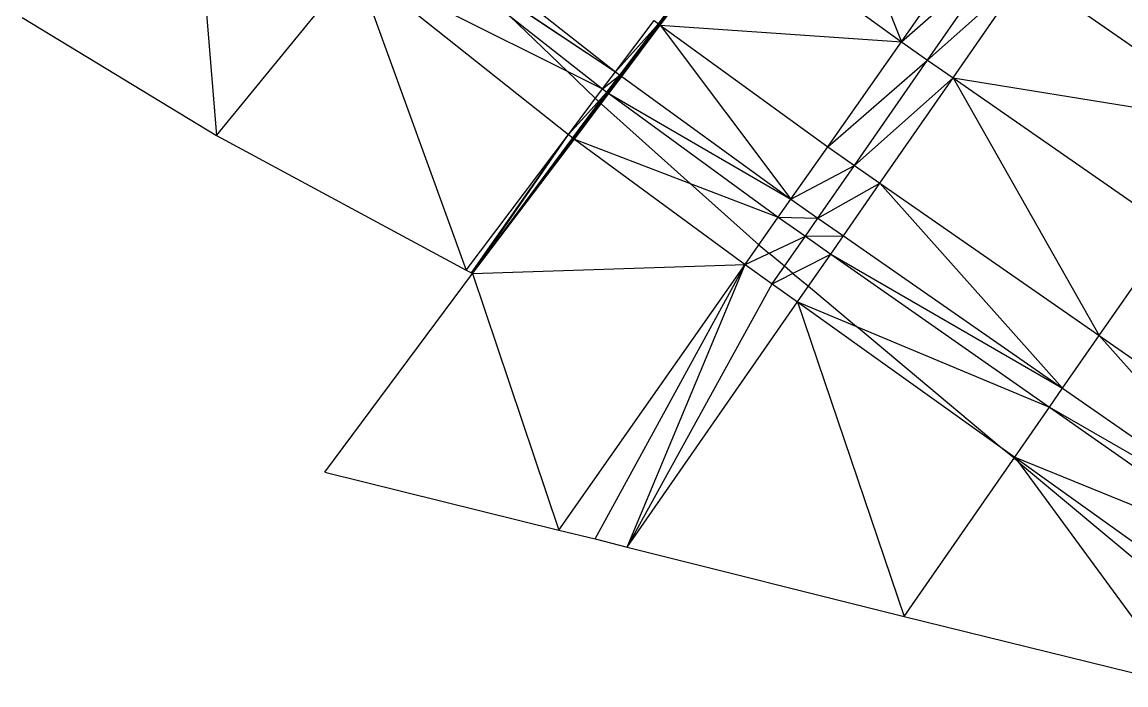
# Model space of a CAD drawing. Extents: x 2195426 to 2196998, y 328445 to 330532.
# Drawn here: x 2195639.7 to 2195743.1, y 329524.4 to 329586.5 of the extents above; entities that cross this region are included whole.
import ezdxf

# ---------------------------------------------------------------- set-up
doc = ezdxf.new("R2010")
doc.units = 0
for name, color, linetype in [('LS-CUTFILL', 5, 'CONTINUOUS'), ('LS-TIN-BOTTOM', 1, 'CONTINUOUS'), ('LS-TIN-TOP', 3, 'CONTINUOUS')]:
    doc.layers.add(name, color=color, linetype=linetype)

msp = doc.modelspace()

# ---------------------------------------------------------------- linework, layer by layer
at = {"layer": 'LS-CUTFILL'}
for p, q in [((2195685.395287, 329587.025438), (2195690.752783, 329581.856602)), ((2195699.216372, 329586.024225), (2195699.005071, 329585.898613)), ((2195699.427683, 329586.203603), (2195699.216373, 329586.024227)), ((2195699.46026, 329586.179145), (2195699.427683, 329586.203603)), ((2195699.460253, 329586.179136), (2195699.458186, 329586.176383)), ((2195699.46026, 329586.179145), (2195699.460253, 329586.179136)), ((2195690.752783, 329581.856602), (2195690.752801, 329581.856585)), ((2195693.394572, 329579.314388), (2195690.752801, 329581.856585)), ((2195695.212358, 329580.863816), (2195695.775416, 329581.441948)), ((2195695.775875, 329581.442499), (2195695.775884, 329581.442512)), ((2195695.7759, 329581.4425), (2195695.775875, 329581.442499)), ((2195694.479158, 329579.887748), (2195695.212358, 329580.863816)), ((2195693.39459, 329579.314369), (2195693.394572, 329579.314388)), ((2195693.696237, 329579.035309), (2195693.39459, 329579.314369)), ((2195693.780466, 329578.957541), (2195694.4792, 329579.8877)), ((2195691.704695, 329576.194264), (2195693.780466, 329578.957541)), ((2195693.916091, 329578.831953), (2195692.88056, 329577.507301)), ((2195693.696237, 329579.035309), (2195693.696267, 329579.035281)), ((2195693.696267, 329579.035281), (2195693.780431, 329578.957573)), ((2195693.840039, 329578.902747), (2195693.840029, 329578.902757)), ((2195693.916091, 329578.831953), (2195693.9332, 329578.816216)), ((2195693.933217, 329578.816199), (2195693.9332, 329578.816216)), ((2195702.260211, 329571.3634), (2195693.933217, 329578.816199)), ((2195690.863931, 329575.951345), (2195690.864596, 329575.952294)), ((2195691.445116, 329575.501716), (2195691.362164, 329575.564693)), ((2195691.445118, 329575.501713), (2195691.445116, 329575.501716)), ((2195702.260265, 329571.363352), (2195702.260211, 329571.3634)), ((2195702.260265, 329571.363352), (2195708.703005, 329565.610484)), ((2195708.703005, 329565.610484), (2195708.703017, 329565.610474)), ((2195708.703017, 329565.610474), (2195709.646286, 329564.822099)), ((2195711.09938, 329563.609721), (2195709.64629, 329564.822095)), ((2195681.879319, 329562.936356), (2195681.879327, 329562.936397)), ((2195711.099381, 329563.60972), (2195711.09938, 329563.609721)), ((2195711.889295, 329562.949226), (2195711.099381, 329563.60972)), ((2195711.889325, 329562.949201), (2195711.889295, 329562.949226)), ((2195711.889325, 329562.949201), (2195713.331698, 329561.743202)), ((2195713.33174, 329561.743167), (2195713.331698, 329561.743202)), ((2195713.33174, 329561.743167), (2195717.850653, 329557.963554)), ((2195717.850653, 329557.963554), (2195717.850734, 329557.963486)), ((2195731.206941, 329546.792865), (2195717.850734, 329557.963486)), ((2195731.207097, 329546.792735), (2195731.206941, 329546.792865)), ((2195732.586049, 329545.641202), (2195731.207097, 329546.792735)), ((2195732.586053, 329545.641199), (2195732.998646, 329545.296639)), ((2195732.998646, 329545.296639), (2195732.998689, 329545.296603)), ((2195732.998689, 329545.296603), (2195751.850202, 329529.55343))]:
    msp.add_line(p, q, dxfattribs=at)
at = {"layer": 'LS-TIN-BOTTOM'}
for p, q in [((2195713.8683, 329605.3731, 1190.7175), (2195722.0439, 329584.6076, 1191.5056)), ((2195655.5098, 329604.9547, 1189.0614), (2195657.9292, 329575.8388, 1177.1088)), ((2195675.513, 329597.329, 1190.8738), (2195695.2778, 329581.8169, 1191.3839)), ((2195699.2971, 329586.3016, 1191.3733), (2195706.5043, 329595.8961, 1191.0428)), ((2195699.3787, 329586.2404, 1191.3755), (2195706.5043, 329595.8961, 1191.0428)), ((2195699.3787, 329586.2404, 1191.3755), (2195706.5843, 329595.8361, 1191.0452)), ((2195674.2571, 329595.7942, 1190.4813), (2195694.0625, 329580.202, 1190.9838)), ((2195674.2571, 329595.7942, 1190.4813), (2195695.2778, 329581.8169, 1191.3839)), ((2195699.3787, 329586.2404, 1191.3755), (2195706.6642, 329595.776, 1191.0476)), ((2195699.4603, 329586.1791, 1191.3777), (2195706.6642, 329595.776, 1191.0476)), ((2195706.6642, 329595.776, 1191.0476), (2195722.0439, 329584.6076, 1191.5056)), ((2195722.0439, 329584.6076, 1191.5056), (2195728.9404, 329594.428, 1191.2159)), ((2195722.0439, 329584.6076, 1191.5056), (2195731.3456, 329592.7479, 1191.3007)), ((2195724.4982, 329582.8932, 1191.5777), (2195731.3456, 329592.7479, 1191.3007)), ((2195657.9292, 329575.8388, 1177.1088), (2195670.9524, 329591.7552, 1189.448)), ((2195670.9524, 329591.7552, 1189.448), (2195681.2959, 329563.2362, 1180.3823)), ((2195670.9524, 329591.7552, 1189.448), (2195690.8646, 329575.9523, 1189.9308)), ((2195670.9524, 329591.7552, 1189.448), (2195694.0625, 329580.202, 1190.9838)), ((2195724.4982, 329582.8932, 1191.5777), (2195733.7258, 329591.0941, 1191.3829)), ((2195726.8784, 329581.2394, 1191.6476), (2195733.7258, 329591.0941, 1191.3829)), ((2195733.7258, 329591.0941, 1191.3829), (2195754.2563, 329576.8288, 1192.0915)), ((2195639.7241, 329586.8928, 1174.6686), (2195657.9292, 329575.8388, 1177.1088)), ((2195695.2778, 329581.8169, 1191.3839), (2195698.8854, 329586.6112, 1191.3622)), ((2195698.8854, 329586.6112, 1191.3622), (2195699.2971, 329586.3016, 1191.3733)), ((2195695.2778, 329581.8169, 1191.3839), (2195699.2971, 329586.3016, 1191.3733)), ((2195695.6935, 329581.5044, 1191.3945), (2195699.2971, 329586.3016, 1191.3733)), ((2195695.7759, 329581.4425, 1191.3966), (2195699.2971, 329586.3016, 1191.3733)), ((2195695.7759, 329581.4425, 1191.3966), (2195699.3787, 329586.2404, 1191.3755)), ((2195695.7759, 329581.4425, 1191.3966), (2195699.4603, 329586.1791, 1191.3777)), ((2195695.8582, 329581.3807, 1191.3987), (2195699.4603, 329586.1791, 1191.3777)), ((2195699.2971, 329586.3016, 1191.3733), (2195699.3787, 329586.2404, 1191.3755)), ((2195699.3787, 329586.2404, 1191.3755), (2195699.4603, 329586.1791, 1191.3777)), ((2195699.4603, 329586.1791, 1191.3777), (2195711.6993, 329569.8772, 1191.7961)), ((2195699.4603, 329586.1791, 1191.3777), (2195722.0439, 329584.6076, 1191.5056)), ((2195699.4603, 329586.1791, 1191.3777), (2195715.1476, 329574.7873, 1191.7953)), ((2195715.1476, 329574.7873, 1191.7953), (2195722.0439, 329584.6076, 1191.5056)), ((2195722.0439, 329584.6076, 1191.5056), (2195724.4982, 329582.8932, 1191.5777)), ((2195715.1476, 329574.7873, 1191.7953), (2195724.4982, 329582.8932, 1191.5777)), ((2195717.6509, 329573.0386, 1191.8547), (2195724.4982, 329582.8932, 1191.5777)), ((2195724.4982, 329582.8932, 1191.5777), (2195726.8784, 329581.2394, 1191.6476)), ((2195694.0625, 329580.202, 1190.9838), (2195695.2778, 329581.8169, 1191.3839)), ((2195694.0625, 329580.202, 1190.9838), (2195695.6935, 329581.5044, 1191.3945)), ((2195694.4792, 329579.8877, 1190.9942), (2195695.6935, 329581.5044, 1191.3945)), ((2195694.4792, 329579.8877, 1190.9942), (2195695.7759, 329581.4425, 1191.3966)), ((2195694.5617, 329579.8256, 1190.9963), (2195695.7759, 329581.4425, 1191.3966)), ((2195694.5617, 329579.8256, 1190.9963), (2195695.8582, 329581.3807, 1191.3987)), ((2195694.6442, 329579.7634, 1190.9983), (2195695.8582, 329581.3807, 1191.3987)), ((2195695.2778, 329581.8169, 1191.3839), (2195695.6935, 329581.5044, 1191.3945)), ((2195695.6935, 329581.5044, 1191.3945), (2195695.7759, 329581.4425, 1191.3966)), ((2195695.7759, 329581.4425, 1191.3966), (2195695.8582, 329581.3807, 1191.3987)), ((2195695.8582, 329581.3807, 1191.3987), (2195711.6993, 329569.8772, 1191.7961)), ((2195717.6509, 329573.0386, 1191.8547), (2195726.8784, 329581.2394, 1191.6476)), ((2195720.0311, 329571.3848, 1191.9122), (2195726.8784, 329581.2394, 1191.6476)), ((2195726.8784, 329581.2394, 1191.6476), (2195740.5616, 329557.1195, 1192.4084)), ((2195726.8784, 329581.2394, 1191.6476), (2195754.2563, 329576.8288, 1192.0915)), ((2195726.8784, 329581.2394, 1191.6476), (2195747.4089, 329566.974, 1192.2499)), ((2195690.8646, 329575.9523, 1189.9308), (2195694.0625, 329580.202, 1190.9838)), ((2195690.8646, 329575.9523, 1189.9308), (2195694.4792, 329579.8877, 1190.9942)), ((2195691.2836, 329575.6337, 1189.9408), (2195694.4792, 329579.8877, 1190.9942)), ((2195691.2836, 329575.6337, 1189.9408), (2195694.5617, 329579.8256, 1190.9963)), ((2195691.3666, 329575.5706, 1189.9427), (2195694.5617, 329579.8256, 1190.9963)), ((2195691.3666, 329575.5706, 1189.9427), (2195694.6442, 329579.7634, 1190.9983)), ((2195691.4496, 329575.5076, 1189.9447), (2195694.6442, 329579.7634, 1190.9983)), ((2195694.0625, 329580.202, 1190.9838), (2195694.4792, 329579.8877, 1190.9942)), ((2195694.4792, 329579.8877, 1190.9942), (2195694.5617, 329579.8256, 1190.9963)), ((2195694.5617, 329579.8256, 1190.9963), (2195694.6442, 329579.7634, 1190.9983)), ((2195694.6442, 329579.7634, 1190.9983), (2195710.5196, 329568.1972, 1191.3897)), ((2195694.6442, 329579.7634, 1190.9983), (2195711.6993, 329569.8772, 1191.7961)), ((2195657.9292, 329575.8388, 1177.1088), (2195681.2959, 329563.2362, 1180.3823)), ((2195681.2959, 329563.2362, 1180.3823), (2195690.8646, 329575.9523, 1189.9308)), ((2195681.7815, 329562.9841, 1180.4482), (2195690.8646, 329575.9523, 1189.9308)), ((2195681.8777, 329562.9342, 1180.4612), (2195690.8646, 329575.9523, 1189.9308)), ((2195681.8777, 329562.9342, 1180.4612), (2195691.2836, 329575.6337, 1189.9408)), ((2195681.8777, 329562.9342, 1180.4612), (2195691.3666, 329575.5706, 1189.9427)), ((2195681.8777, 329562.9342, 1180.4612), (2195691.4496, 329575.5076, 1189.9447)), ((2195690.8646, 329575.9523, 1189.9308), (2195691.2836, 329575.6337, 1189.9408)), ((2195691.2836, 329575.6337, 1189.9408), (2195691.3666, 329575.5706, 1189.9427)), ((2195691.3666, 329575.5706, 1189.9427), (2195691.4496, 329575.5076, 1189.9447)), ((2195691.4496, 329575.5076, 1189.9447), (2195707.415, 329563.7764, 1190.3201)), ((2195691.4496, 329575.5076, 1189.9447), (2195710.5196, 329568.1972, 1191.3897)), ((2195711.6993, 329569.8772, 1191.7961), (2195715.1476, 329574.7873, 1191.7953)), ((2195715.1476, 329574.7873, 1191.7953), (2195717.6509, 329573.0386, 1191.8547)), ((2195711.6993, 329569.8772, 1191.7961), (2195717.6509, 329573.0386, 1191.8547)), ((2195714.2273, 329568.1113, 1191.8492), (2195717.6509, 329573.0386, 1191.8547)), ((2195717.6509, 329573.0386, 1191.8547), (2195720.0311, 329571.3848, 1191.9122)), ((2195714.2273, 329568.1113, 1191.8492), (2195720.0311, 329571.3848, 1191.9122)), ((2195716.6074, 329566.4575, 1191.9006), (2195720.0311, 329571.3848, 1191.9122)), ((2195720.0311, 329571.3848, 1191.9122), (2195737.1379, 329552.1922, 1192.3437)), ((2195720.0311, 329571.3848, 1191.9122), (2195740.5616, 329557.1195, 1192.4084)), ((2195710.5196, 329568.1972, 1191.3897), (2195711.6993, 329569.8772, 1191.7961)), ((2195711.6993, 329569.8772, 1191.7961), (2195714.2273, 329568.1113, 1191.8492)), ((2195707.415, 329563.7764, 1190.3201), (2195710.5196, 329568.1972, 1191.3897)), ((2195710.5196, 329568.1972, 1191.3897), (2195713.0503, 329566.4174, 1191.4408)), ((2195710.5196, 329568.1972, 1191.3897), (2195714.2273, 329568.1113, 1191.8492)), ((2195713.0503, 329566.4174, 1191.4408), (2195714.2273, 329568.1113, 1191.8492)), ((2195714.2273, 329568.1113, 1191.8492), (2195716.6074, 329566.4575, 1191.9006)), ((2195740.5616, 329557.1195, 1192.4084), (2195747.4089, 329566.974, 1192.2499)), ((2195707.415, 329563.7764, 1190.3201), (2195713.0503, 329566.4174, 1191.4408)), ((2195709.953, 329561.9599, 1190.3661), (2195713.0503, 329566.4174, 1191.4408)), ((2195713.0503, 329566.4174, 1191.4408), (2195716.6074, 329566.4575, 1191.9006)), ((2195713.0503, 329566.4174, 1191.4408), (2195715.4249, 329564.7557, 1191.4903)), ((2195715.4249, 329564.7557, 1191.4903), (2195716.6074, 329566.4575, 1191.9006)), ((2195716.6074, 329566.4575, 1191.9006), (2195737.1379, 329552.1922, 1192.3437)), ((2195709.953, 329561.9599, 1190.3661), (2195715.4249, 329564.7557, 1191.4903)), ((2195712.3132, 329560.2774, 1190.4106), (2195715.4249, 329564.7557, 1191.4903)), ((2195715.4249, 329564.7557, 1191.4903), (2195735.9059, 329550.4191, 1191.9161)), ((2195715.4249, 329564.7557, 1191.4903), (2195737.1379, 329552.1922, 1192.3437)), ((2195668.0616, 329544.3509, 1182.1531), (2195681.8777, 329562.9342, 1180.4612)), ((2195681.2959, 329563.2362, 1180.3823), (2195681.7815, 329562.9841, 1180.4482)), ((2195681.7815, 329562.9841, 1180.4482), (2195681.8777, 329562.9342, 1180.4612)), ((2195681.8777, 329562.9342, 1180.4612), (2195707.415, 329563.7764, 1190.3201)), ((2195681.8777, 329562.9342, 1180.4612), (2195689.9695, 329538.9345, 1184.249)), ((2195689.9695, 329538.9345, 1184.249), (2195707.415, 329563.7764, 1190.3201)), ((2195693.3701, 329538.0939, 1184.5538), (2195707.415, 329563.7764, 1190.3201)), ((2195696.3763, 329537.3411, 1184.8247), (2195707.415, 329563.7764, 1190.3201)), ((2195707.415, 329563.7764, 1190.3201), (2195709.953, 329561.9599, 1190.3661)), ((2195696.3763, 329537.3411, 1184.8247), (2195709.953, 329561.9599, 1190.3661)), ((2195709.953, 329561.9599, 1190.3661), (2195712.3132, 329560.2774, 1190.4106)), ((2195696.3763, 329537.3411, 1184.8247), (2195712.3132, 329560.2774, 1190.4106)), ((2195712.3132, 329560.2774, 1190.4106), (2195722.3073, 329530.8481, 1187.1612)), ((2195712.3132, 329560.2774, 1190.4106), (2195735.9059, 329550.4191, 1191.9161)), ((2195712.3132, 329560.2774, 1190.4106), (2195732.6638, 329545.7531, 1190.7912)), ((2195737.1379, 329552.1922, 1192.3437), (2195740.5616, 329557.1195, 1192.4084)), ((2195740.5616, 329557.1195, 1192.4084), (2195757.6684, 329537.9269, 1192.7867)), ((2195740.5616, 329557.1195, 1192.4084), (2195761.0921, 329542.8542, 1192.9046)), ((2195735.9059, 329550.4191, 1191.9161), (2195737.1379, 329552.1922, 1192.3437)), ((2195737.1379, 329552.1922, 1192.3437), (2195757.6684, 329537.9269, 1192.7867)), ((2195732.6638, 329545.7531, 1190.7912), (2195735.9059, 329550.4191, 1191.9161)), ((2195735.9059, 329550.4191, 1191.9161), (2195756.3825, 329536.0762, 1192.3405)), ((2195735.9059, 329550.4191, 1191.9161), (2195757.6684, 329537.9269, 1192.7867)), ((2195722.3073, 329530.8481, 1187.1612), (2195732.6638, 329545.7531, 1190.7912)), ((2195732.6638, 329545.7531, 1190.7912), (2195748.2982, 329524.4414, 1189.5188)), ((2195732.6638, 329545.7531, 1190.7912), (2195752.9986, 329531.2062, 1191.1663)), ((2195732.6638, 329545.7531, 1190.7912), (2195756.3825, 329536.0762, 1192.3405)), ((2195668.0616, 329544.3509, 1182.1531), (2195689.9695, 329538.9345, 1184.249)), ((2195689.9695, 329538.9345, 1184.249), (2195693.3701, 329538.0939, 1184.5538)), ((2195693.3701, 329538.0939, 1184.5538), (2195696.3763, 329537.3411, 1184.8247)), ((2195696.3763, 329537.3411, 1184.8247), (2195722.3073, 329530.8481, 1187.1612)), ((2195722.3073, 329530.8481, 1187.1612), (2195748.2982, 329524.4414, 1189.5188))]:
    msp.add_line(p, q, dxfattribs=at)
at = {"layer": 'LS-TIN-TOP'}
for p, q in [((2195713.868322, 329605.373095, 1190.686629), (2195722.043931, 329584.607609, 1192.000063)), ((2195655.509849, 329604.954732, 1187.926418), (2195657.929197, 329575.838826, 1168.005336)), ((2195675.51298, 329597.329024, 1190.947093), (2195695.277759, 329581.816935, 1191.797299)), ((2195699.297131, 329586.30164, 1191.779549), (2195706.504301, 329595.896134, 1191.228724)), ((2195699.37869, 329586.240386, 1191.783211), (2195706.504301, 329595.896134, 1191.228724)), ((2195699.37869, 329586.240386, 1191.783211), (2195706.584261, 329595.83608, 1191.23274)), ((2195674.257136, 329595.794181, 1190.292861), (2195694.062522, 329580.201991, 1191.130441)), ((2195674.257136, 329595.794181, 1190.292861), (2195695.277759, 329581.816935, 1191.797299)), ((2195699.37869, 329586.240386, 1191.783211), (2195706.664231, 329595.77604, 1191.236755)), ((2195699.46026, 329586.179145, 1191.786873), (2195706.664231, 329595.77604, 1191.236755)), ((2195706.664231, 329595.77604, 1191.236755), (2195722.043931, 329584.607609, 1192.000063)), ((2195722.043931, 329584.607609, 1192.000063), (2195728.940426, 329594.428034, 1191.517225)), ((2195722.043931, 329584.607609, 1192.000063), (2195731.345631, 329592.747898, 1191.658644)), ((2195724.498223, 329582.893184, 1192.120286), (2195731.345631, 329592.747898, 1191.658644)), ((2195657.929197, 329575.838826, 1168.005336), (2195670.952387, 329591.755249, 1188.570743)), ((2195670.952387, 329591.755249, 1188.570743), (2195681.295869, 329563.236231, 1173.46126)), ((2195670.952387, 329591.755249, 1188.570743), (2195690.864627, 329575.95227, 1189.375366)), ((2195670.952387, 329591.755249, 1188.570743), (2195694.062522, 329580.201991, 1191.130441)), ((2195724.498223, 329582.893184, 1192.120286), (2195733.7258, 329591.094072, 1191.795554)), ((2195726.878392, 329581.239357, 1192.236676), (2195733.7258, 329591.094072, 1191.795554)), ((2195733.7258, 329591.094072, 1191.795554), (2195754.256284, 329576.828756, 1192.976491)), ((2195639.724107, 329586.892817, 1163.938454), (2195657.929197, 329575.838826, 1168.005336)), ((2195695.277759, 329581.816935, 1191.797299), (2195698.885411, 329586.611187, 1191.761057)), ((2195698.885411, 329586.611187, 1191.761057), (2195699.297131, 329586.30164, 1191.779549)), ((2195695.277759, 329581.816935, 1191.797299), (2195699.297131, 329586.30164, 1191.779549)), ((2195695.693516, 329581.504354, 1191.814899), (2195699.297131, 329586.30164, 1191.779549)), ((2195695.775875, 329581.442499, 1191.818384), (2195699.297131, 329586.30164, 1191.779549)), ((2195695.775875, 329581.442499, 1191.818384), (2195699.37869, 329586.240386, 1191.783211)), ((2195695.775875, 329581.442499, 1191.818384), (2195699.46026, 329586.179145, 1191.786873)), ((2195695.858244, 329581.380657, 1191.821869), (2195699.46026, 329586.179145, 1191.786873)), ((2195699.297131, 329586.30164, 1191.779549), (2195699.37869, 329586.240386, 1191.783211)), ((2195699.37869, 329586.240386, 1191.783211), (2195699.46026, 329586.179145, 1191.786873)), ((2195699.46026, 329586.179145, 1191.786873), (2195711.699333, 329569.877175, 1192.484308)), ((2195699.46026, 329586.179145, 1191.786873), (2195722.043931, 329584.607609, 1192.000063)), ((2195699.46026, 329586.179145, 1191.786873), (2195715.147551, 329574.787347, 1192.482893)), ((2195715.147551, 329574.787347, 1192.482893), (2195722.043931, 329584.607609, 1192.000063)), ((2195722.043931, 329584.607609, 1192.000063), (2195724.498223, 329582.893184, 1192.120286)), ((2195715.147551, 329574.787347, 1192.482893), (2195724.498223, 329582.893184, 1192.120286)), ((2195717.650929, 329573.038634, 1192.58192), (2195724.498223, 329582.893184, 1192.120286)), ((2195724.498223, 329582.893184, 1192.120286), (2195726.878392, 329581.239357, 1192.236676)), ((2195694.062522, 329580.201991, 1191.130441), (2195695.277759, 329581.816935, 1191.797299)), ((2195694.062522, 329580.201991, 1191.130441), (2195695.693516, 329581.504354, 1191.814899)), ((2195694.479158, 329579.887747, 1191.147774), (2195695.693516, 329581.504354, 1191.814899)), ((2195694.479158, 329579.887747, 1191.147774), (2195695.775875, 329581.442499, 1191.818384)), ((2195694.56169, 329579.825563, 1191.151207), (2195695.775875, 329581.442499, 1191.818384)), ((2195694.56169, 329579.825563, 1191.151207), (2195695.858244, 329581.380657, 1191.821869)), ((2195694.644234, 329579.763392, 1191.154639), (2195695.858244, 329581.380657, 1191.821869)), ((2195695.277759, 329581.816935, 1191.797299), (2195695.693516, 329581.504354, 1191.814899)), ((2195695.693516, 329581.504354, 1191.814899), (2195695.775875, 329581.442499, 1191.818384)), ((2195695.775875, 329581.442499, 1191.818384), (2195695.858244, 329581.380657, 1191.821869)), ((2195695.858244, 329581.380657, 1191.821869), (2195711.699333, 329569.877175, 1192.484308)), ((2195717.650929, 329573.038634, 1192.58192), (2195726.878392, 329581.239357, 1192.236676)), ((2195720.031097, 329571.384807, 1192.67779), (2195726.878392, 329581.239357, 1192.236676)), ((2195726.878392, 329581.239357, 1192.236676), (2195740.561581, 329557.119492, 1193.504727)), ((2195726.878392, 329581.239357, 1192.236676), (2195754.256284, 329576.828756, 1192.976491)), ((2195726.878392, 329581.239357, 1192.236676), (2195747.408876, 329566.974042, 1193.240611)), ((2195690.864627, 329575.95227, 1189.375366), (2195694.062522, 329580.201991, 1191.130441)), ((2195690.864627, 329575.95227, 1189.375366), (2195694.479158, 329579.887747, 1191.147774)), ((2195691.283575, 329575.633651, 1189.392005), (2195694.479158, 329579.887747, 1191.147774)), ((2195691.283575, 329575.633651, 1189.392005), (2195694.56169, 329579.825563, 1191.151207)), ((2195691.366566, 329575.5706, 1189.395299), (2195694.56169, 329579.825563, 1191.151207)), ((2195691.366566, 329575.5706, 1189.395299), (2195694.644234, 329579.763392, 1191.154639)), ((2195691.449567, 329575.507562, 1189.398594), (2195694.644234, 329579.763392, 1191.154639)), ((2195694.062522, 329580.201991, 1191.130441), (2195694.479158, 329579.887747, 1191.147774)), ((2195694.479158, 329579.887747, 1191.147774), (2195694.56169, 329579.825563, 1191.151207)), ((2195694.56169, 329579.825563, 1191.151207), (2195694.644234, 329579.763392, 1191.154639)), ((2195694.644234, 329579.763392, 1191.154639), (2195710.519557, 329568.197206, 1191.806909)), ((2195694.644234, 329579.763392, 1191.154639), (2195711.699333, 329569.877175, 1192.484308)), ((2195657.929197, 329575.838826, 1168.005336), (2195681.295869, 329563.236231, 1173.46126)), ((2195681.295869, 329563.236231, 1173.46126), (2195690.864627, 329575.95227, 1189.375366)), ((2195681.781489, 329562.984067, 1173.571082), (2195690.864627, 329575.95227, 1189.375366)), ((2195681.877663, 329562.93418, 1173.592819), (2195690.864627, 329575.95227, 1189.375366)), ((2195681.877663, 329562.93418, 1173.592819), (2195691.283575, 329575.633651, 1189.392005)), ((2195681.877663, 329562.93418, 1173.592819), (2195691.366566, 329575.5706, 1189.395299)), ((2195681.877663, 329562.93418, 1173.592819), (2195691.449567, 329575.507562, 1189.398594)), ((2195690.864627, 329575.95227, 1189.375366), (2195691.283575, 329575.633651, 1189.392005)), ((2195691.283575, 329575.633651, 1189.392005), (2195691.366566, 329575.5706, 1189.395299)), ((2195691.366566, 329575.5706, 1189.395299), (2195691.449567, 329575.507562, 1189.398594)), ((2195691.449567, 329575.507562, 1189.398594), (2195707.414978, 329563.776367, 1190.024267)), ((2195691.449567, 329575.507562, 1189.398594), (2195710.519557, 329568.197206, 1191.806909)), ((2195711.699333, 329569.877175, 1192.484308), (2195715.147551, 329574.787347, 1192.482893)), ((2195715.147551, 329574.787347, 1192.482893), (2195717.650929, 329573.038634, 1192.58192)), ((2195711.699333, 329569.877175, 1192.484308), (2195717.650929, 329573.038634, 1192.58192)), ((2195714.227253, 329568.111318, 1192.572753), (2195717.650929, 329573.038634, 1192.58192)), ((2195717.650929, 329573.038634, 1192.58192), (2195720.031097, 329571.384807, 1192.67779)), ((2195714.227253, 329568.111318, 1192.572753), (2195720.031097, 329571.384807, 1192.67779)), ((2195716.607422, 329566.457491, 1192.658377), (2195720.031097, 329571.384807, 1192.67779)), ((2195720.031097, 329571.384807, 1192.67779), (2195737.137905, 329552.192175, 1193.396881)), ((2195720.031097, 329571.384807, 1192.67779), (2195740.561581, 329557.119492, 1193.504727)), ((2195710.519557, 329568.197206, 1191.806909), (2195711.699333, 329569.877175, 1192.484308)), ((2195711.699333, 329569.877175, 1192.484308), (2195714.227253, 329568.111318, 1192.572753)), ((2195707.414978, 329563.776367, 1190.024267), (2195710.519557, 329568.197206, 1191.806909)), ((2195710.519557, 329568.197206, 1191.806909), (2195713.050259, 329566.417401, 1191.89209)), ((2195710.519557, 329568.197206, 1191.806909), (2195714.227253, 329568.111318, 1192.572753)), ((2195713.050259, 329566.417401, 1191.89209), (2195714.227253, 329568.111318, 1192.572753)), ((2195714.227253, 329568.111318, 1192.572753), (2195716.607422, 329566.457491, 1192.658377)), ((2195740.561581, 329557.119492, 1193.504727), (2195747.408876, 329566.974042, 1193.240611)), ((2195707.414978, 329563.776367, 1190.024267), (2195713.050259, 329566.417401, 1191.89209)), ((2195709.953001, 329561.959862, 1190.100903), (2195713.050259, 329566.417401, 1191.89209)), ((2195713.050259, 329566.417401, 1191.89209), (2195716.607422, 329566.457491, 1192.658377)), ((2195713.050259, 329566.417401, 1191.89209), (2195715.424941, 329564.755677, 1191.974526)), ((2195715.424941, 329564.755677, 1191.974526), (2195716.607422, 329566.457491, 1192.658377)), ((2195716.607422, 329566.457491, 1192.658377), (2195737.137905, 329552.192175, 1193.396881)), ((2195709.953001, 329561.959862, 1190.100903), (2195715.424941, 329564.755677, 1191.974526)), ((2195712.313241, 329560.277355, 1190.174987), (2195715.424941, 329564.755677, 1191.974526)), ((2195715.424941, 329564.755677, 1191.974526), (2195735.905878, 329550.419055, 1192.684308)), ((2195715.424941, 329564.755677, 1191.974526), (2195737.137905, 329552.192175, 1193.396881)), ((2195668.06158, 329544.350851, 1176.412539), (2195681.877663, 329562.93418, 1173.592819)), ((2195681.295869, 329563.236231, 1173.46126), (2195681.781489, 329562.984067, 1173.571082)), ((2195681.781489, 329562.984067, 1173.571082), (2195681.877663, 329562.93418, 1173.592819)), ((2195681.877663, 329562.93418, 1173.592819), (2195707.414978, 329563.776367, 1190.024267)), ((2195681.877663, 329562.93418, 1173.592819), (2195689.969494, 329538.934463, 1179.905719)), ((2195689.969494, 329538.934463, 1179.905719), (2195707.414978, 329563.776367, 1190.024267)), ((2195693.370056, 329538.093871, 1180.413686), (2195707.414978, 329563.776367, 1190.024267)), ((2195696.376326, 329537.341122, 1180.865159), (2195707.414978, 329563.776367, 1190.024267)), ((2195707.414978, 329563.776367, 1190.024267), (2195709.953001, 329561.959862, 1190.100903)), ((2195696.376326, 329537.341122, 1180.865159), (2195709.953001, 329561.959862, 1190.100903)), ((2195709.953001, 329561.959862, 1190.100903), (2195712.313241, 329560.277355, 1190.174987)), ((2195696.376326, 329537.341122, 1180.865159), (2195712.313241, 329560.277355, 1190.174987)), ((2195712.313241, 329560.277355, 1190.174987), (2195722.307275, 329530.848097, 1184.759421)), ((2195712.313241, 329560.277355, 1190.174987), (2195735.905878, 329550.419055, 1192.684308)), ((2195712.313241, 329560.277355, 1190.174987), (2195732.663794, 329545.753084, 1190.809362)), ((2195737.137905, 329552.192175, 1193.396881), (2195740.561581, 329557.119492, 1193.504727)), ((2195740.561581, 329557.119492, 1193.504727), (2195757.668389, 329537.92686, 1194.13528)), ((2195740.561581, 329557.119492, 1193.504727), (2195761.092065, 329542.854176, 1194.331664)), ((2195735.905878, 329550.419055, 1192.684308), (2195737.137905, 329552.192175, 1193.396881)), ((2195737.137905, 329552.192175, 1193.396881), (2195757.668389, 329537.92686, 1194.13528)), ((2195732.663794, 329545.753084, 1190.809362), (2195735.905878, 329550.419055, 1192.684308)), ((2195735.905878, 329550.419055, 1192.684308), (2195756.382482, 329536.076196, 1193.391583)), ((2195735.905878, 329550.419055, 1192.684308), (2195757.668389, 329537.92686, 1194.13528)), ((2195722.307275, 329530.848097, 1184.759421), (2195732.663794, 329545.753084, 1190.809362)), ((2195732.663794, 329545.753084, 1190.809362), (2195748.298202, 329524.44139, 1188.688811)), ((2195732.663794, 329545.753084, 1190.809362), (2195752.998609, 329531.206163, 1191.434636)), ((2195732.663794, 329545.753084, 1190.809362), (2195756.382482, 329536.076196, 1193.391583)), ((2195668.06158, 329544.350851, 1176.412539), (2195689.969494, 329538.934463, 1179.905719)), ((2195689.969494, 329538.934463, 1179.905719), (2195693.370056, 329538.093871, 1180.413686)), ((2195693.370056, 329538.093871, 1180.413686), (2195696.376326, 329537.341122, 1180.865159)), ((2195696.376326, 329537.341122, 1180.865159), (2195722.307275, 329530.848097, 1184.759421)), ((2195722.307275, 329530.848097, 1184.759421), (2195748.298202, 329524.44139, 1188.688811))]:
    msp.add_line(p, q, dxfattribs=at)

doc.saveas('drawing.dxf')
